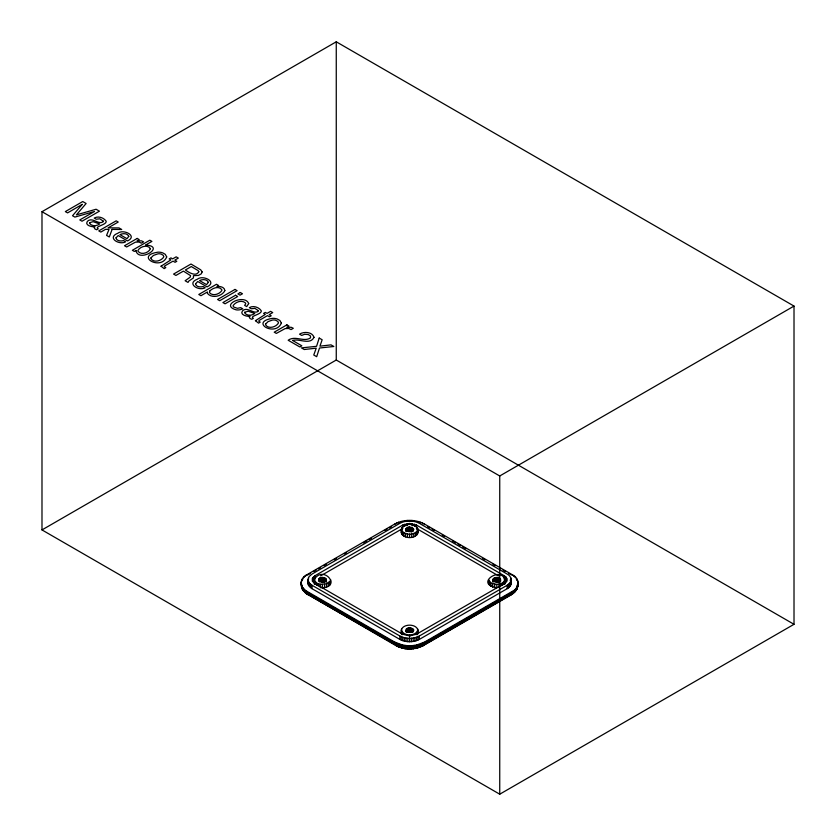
<?xml version="1.0" encoding="UTF-8"?>
<svg xmlns="http://www.w3.org/2000/svg" width="836" height="836" viewBox="0 0 836 836"><rect width="100%" height="100%" fill="white"/><g stroke="black" fill="none" stroke-linecap="round" stroke-linejoin="round"><path stroke-width="1.25" d="M411.521 527.401L411.605 531.738L408.919 531.56L408.605 527.171C424.636 530.108 397.278 534.873 408.605 527.171M408.605 627.867C397.278 635.569 424.636 630.804 408.605 627.867L408.49 631.671L406.578 632.309M320.481 577.739L319.686 578.094L319.383 581.96L320.261 581.574L320.481 577.739C323.198 576.704 327.252 578.136 326.448 581.678M407.686 527.401L407.466 531.226L411.73 531.226M407.466 631.922L407.686 628.087M494.881 577.739L494.672 581.574L499.823 581.96L499.51 578.094C496.709 576.432 491.704 577.875 492.78 581.929M414.928 648.182L416.161 647.879L416.432 645.068L424.239 642.236L512.092 591.512C519.814 588.523 519.814 577.592 512.092 574.614L424.239 523.89C415.293 519.177 403.903 519.177 394.968 523.89L307.105 574.614C298.797 577.54 299.257 591.71 307.763 593.33M305.109 591.522L307.763 594.365L305.976 593.309L305.558 590.509L302.204 587.008L301.044 583.058M406.578 531.612L406.892 527.746M406.683 631.023L406.892 628.442M493.783 581.96L494.086 578.094M305.558 590.509L394.968 642.236L402.764 645.068L403.36 648.391L411.573 648.997L411.918 645.664L416.432 645.068M318.892 580.508L319.686 578.094M405.993 531.142L406.275 528.206M405.993 631.838L406.275 628.902M493.198 581.49L493.48 578.554M518.027 584.395C517.839 588.659 514.851 592.609 511.235 594.511C515.561 592.494 518.351 587.812 518.153 583.058M318.485 581.072L319.08 578.554M405.69 530.735L405.899 528.739M492.885 581.072L493.094 579.087M307.993 579.662L309.038 576.621L312.016 574.05L399.869 523.326C405.815 520.201 413.381 520.201 419.327 523.326L507.18 574.05C512.844 576.662 512.844 586.057 507.18 588.68L419.327 639.404C413.381 642.529 405.815 642.529 399.869 639.404L312.016 588.68L308.453 585.116L307.993 579.662L308.108 584.103M307.993 583.058L308.108 582.023M511.214 579.662L510.169 582.702L507.18 585.273L419.327 635.997C413.381 639.122 405.815 639.122 399.869 635.997L312.016 585.273L309.832 583.632L308.108 580.696M517.641 585.722L516.105 589.004L512.092 592.264L424.239 642.988L418.585 645.308L416.83 648.172L415.774 648.005L422.964 645.81L424.239 642.236M516.105 588.241L515.363 591.303L511.235 594.511M516.794 589.025L516.993 587.008M301.179 584.395L303.092 589.004L307.105 592.264L394.968 642.988L402.764 645.82L404.708 648.631L413.81 648.726L414.207 645.434M312.476 578.23L312.476 581.093L314.963 583.57L402.816 634.294L409.598 635.924L416.38 634.294L504.233 583.57C507.765 582.128 507.765 577.195 504.233 575.743L416.38 525.018L409.598 523.399L402.816 525.018L314.963 575.743L312.476 578.23L312.476 581.626L314.963 579.149M314.127 579.662C323.699 563.819 343.073 588.68 320.261 587.666L320.261 584.27L316.551 583.037L314.127 579.662L314.127 583.058L314.409 581.825M318.694 579.087C318.37 582.692 325.455 582.87 326.228 579.662L326.374 582.002M330.377 584.301L330.659 579.662M401.332 529.313C403.569 521.591 420.383 523.242 417.864 532.72C415.628 540.432 398.814 538.792 401.332 529.313C403.276 535.855 415.931 535.855 417.864 529.313M401.332 532.72L401.614 531.477M401.614 632.173L401.332 633.406C398.448 622.412 420.748 622.412 417.864 633.406L417.582 632.173M417.864 630.01C415.931 636.541 403.276 636.541 401.332 630.01M488.537 579.662L490.962 583.037L496.803 584.437L496.803 587.833C472.445 583.538 505.216 563.286 505.069 583.058L504.787 581.825M505.069 579.662L502.645 583.037L496.803 584.437M305.38 592.818L304.001 591.031L304.22 589.422M324.316 577.739L324.399 582.086L321.714 581.908L321.4 577.519L322.393 581.239L324.399 582.086L322.393 577.446L322.393 581.239L321.714 581.908M496.124 581.908L497.796 577.519L497.911 581.323L498.799 582.086L495.696 581.323L495.811 577.519L496.803 581.239L498.799 582.086M408.49 530.975L409.598 527.098L411.605 531.738L409.598 530.891L409.598 527.098M410.591 627.867L410.706 631.671L409.598 627.794L408.49 631.671L412.618 632.309M517.683 586.015L516.658 589.296L514.485 592.097M402.764 645.068L407.278 645.664L407.498 648.631M416.6 647.785L421.104 646.75L422.504 643.124M513.335 592.578L515.822 590.718L517.244 588.178M420.612 643.908L419.536 646.991L418.408 647.701M305.861 592.578L303.384 590.718L303.092 588.241M419.421 646.782L422.964 645.81L510.817 595.086L512.99 593.487L513.638 590.509M303.092 578.637L301.566 581.156L301.566 580.403M515.289 590.968L515.707 590.195L514.474 590.801M302.204 587.008L303.28 590.247L307.251 593.476L395.115 644.201L404.3 647.263L404.99 645.434M513.743 592.055L514.088 591.522M320.261 584.27L326.531 583.789L330.377 580.895M416.338 648.287L418.219 647.388L418.585 644.556M408.919 531.56L409.598 530.891M400.622 644.556L400.977 647.388L403.422 648.005L402.858 648.287L401.761 646.771L402.764 645.82L409.598 646.489L418.585 645.308L419.839 646.082L422.075 645.225L511.945 593.476L514.809 591.407L514.986 589.422M514.286 592.431L512.374 593.581M512.99 593.487L422.065 646.082L421.01 645.977M402.367 648.172L404.269 648.182M41.988 211.696L336.26 41.8L794.012 306.08L794.012 624.304L499.74 794.2L41.988 529.919L41.988 211.696L499.74 475.977L794.012 306.08M41.988 529.919L336.26 360.023L794.012 624.304M308.233 574.719L310.49 573.412M313.866 571.469L316.123 570.162M318.37 568.867L320.627 567.56M324.002 565.617L326.259 564.31M334.139 559.765L336.396 558.458M344.275 553.913L346.532 552.606M363.43 542.857L366.805 540.902M369.063 539.596L371.309 538.3M384.832 530.494L387.078 529.198M389.336 527.892L391.582 526.596M320.596 575.899L402.816 528.425M411.406 648.652L419.839 646.082M423.653 645.162L414.019 648.234M509.918 595.357L511.507 594.438L512.092 591.512M417.248 648.057L417.801 647.921M320.261 581.574L324.535 581.574M415.419 648.496L416.83 648.172M399.535 646.677L396.243 645.81L305.976 593.309M416.37 647.001L404.3 647.263M415.837 648.391L413.193 648.475M398.187 645.977L395.543 645.162L394.968 642.236M413.81 648.726L404.708 648.631M407.278 645.664L411.918 645.664M395.543 645.162L403.036 647.879L411.824 648.454M422.504 643.887L424.082 644.201M407.007 648.422L409.598 648.997M305.558 591.271L307.69 594.438L400.225 647.503L397.204 646.019L396.692 643.124M401.405 647.921L402.858 648.287M309.278 595.357L307.69 594.438M401.949 648.057L399.023 646.771L398.584 643.908M409.598 648.527L404.99 646.186M397.821 646.625L400.225 647.503M420.612 644.66L422.075 645.225M305.464 592.055L303.322 589.798M518.027 585.158L518.027 581.72M407.278 646.416L409.598 647.67M427.614 526.596L429.871 527.892M432.118 529.198L434.375 530.494M442.254 535.05L444.512 536.346M452.391 540.902L455.777 542.857M458.023 544.152L460.281 545.459M462.527 546.754L465.913 548.709M482.811 558.458L485.058 559.765M492.947 564.31L495.194 565.617M503.084 570.162L505.331 571.469M508.716 573.412L510.963 574.719M416.38 528.425L498.601 575.899M504.233 579.149L506.72 581.626L506.72 578.23M499.51 578.094C503.471 581.678 493.574 583.737 492.968 579.662M304.534 592.066L306.749 594.009M304.722 592.097L303.092 589.004L304.001 591.031M302.402 589.025L303.907 590.968M416.432 645.82L417.436 646.771M400.622 645.308L401.761 646.771M517.641 586.475L517.16 587.823L517.202 585.043M516.105 578.637L517.641 581.156L517.641 580.403M304.22 590.174L305.485 592.316M510.169 580.027L511.214 583.058M301.566 585.722L302.371 588.878L301.869 586.329M301.995 587.614L301.179 581.72M301.765 587.75L302.987 590.122M516.105 589.004L516.387 589.641M302.204 587.76L302.81 589.641M301.43 583.57L301.179 582.483L301.253 585.116M417.582 531.477L417.864 532.72M326.385 581.396L326.103 579.087L326.312 581.072M307.251 593.476L307.105 591.512M500.503 579.087L500.712 581.072M500.127 578.554L500.315 580.508M412.921 528.206L413.203 531.142M412.921 628.902L413.203 631.838M325.716 578.554L325.998 581.49M412.315 527.746L412.618 531.612M412.315 628.442L412.514 631.023M325.11 578.094L325.413 581.96M498.716 577.739L498.935 581.574M411.521 628.087L411.73 631.922M410.591 527.171L410.706 530.975M323.386 577.519L323.501 581.323M516.993 579.118L516.993 579.87M514.986 576.704L514.986 577.457M513.638 575.607L513.638 576.37M512.092 574.614L512.092 575.367M511.099 578.627L511.099 584.103M510.744 577.603L510.744 581.01M510.744 581.72L510.744 585.116M510.169 582.702L510.169 586.099M509.364 583.632L509.364 587.029M508.372 584.489L508.372 587.896M507.18 585.273L507.18 588.68M505.759 576.892L505.759 580.288M504.787 578.428L504.787 584.301M504.233 575.743L504.233 578.01M503.962 582.044L503.962 584.312M502.645 583.037L502.645 585.304M500.931 583.789L500.931 586.057M499.74 475.977L499.74 794.2M498.946 584.27L498.946 587.666M496.803 577.446L496.803 581.239M494.661 584.27L494.661 587.666M492.665 583.789L492.665 587.196M490.962 583.037L490.962 586.433M489.645 582.044L489.645 585.451M488.82 580.895L488.82 584.301M424.239 523.89L424.239 524.642M422.504 522.991L422.504 523.754M420.612 522.218L420.612 522.97M419.327 635.997L419.327 639.404M418.585 521.57L418.585 522.322M417.969 636.687L417.969 640.083M417.582 528.08L417.582 533.953M417.582 628.766L417.582 634.639M416.756 526.931L416.756 529.198M416.756 531.696L416.756 535.103M416.756 632.392L416.756 634.66M416.38 525.018L416.38 527.286M416.474 637.262L416.474 640.658M415.44 532.689L415.44 536.085M414.865 637.722L414.865 641.118M414.395 524.141L414.395 526.408M414.207 520.692L414.207 521.445M413.736 533.452L413.736 536.848M413.162 638.056L413.162 641.452M412.085 523.587L412.085 525.854M411.918 520.462L411.918 521.215L407.278 521.215L407.278 520.462M411.74 533.922L411.74 537.329M411.396 638.255L411.396 641.661M409.598 534.089L409.598 537.485M409.598 627.794L409.598 631.588M409.598 634.775L409.598 637.042M409.598 638.328L409.598 641.724M409.598 645.737L409.598 649.06M407.801 638.255L407.801 641.661M407.456 533.922L407.456 537.329M407.122 523.587L407.122 525.854M406.035 638.056L406.035 641.452M405.47 533.452L405.47 536.848M404.99 520.692L404.99 521.445M404.802 524.141L404.802 526.408M404.331 637.722L404.331 641.118M403.757 532.689L403.757 536.085M402.816 525.018L402.816 527.286M402.722 637.262L402.722 640.658M402.44 526.931L402.44 529.198M402.44 531.696L402.44 535.103M402.44 632.392L402.44 634.66M401.614 528.08L401.614 533.953M401.614 628.766L401.614 634.639M401.228 636.687L401.228 640.083M400.622 521.57L400.622 522.322M399.869 635.997L399.869 639.404M398.584 522.218L398.584 522.97M396.692 522.991L396.692 523.754M394.968 523.89L394.968 524.642M336.26 41.8L336.26 360.023M329.551 582.044L329.551 585.451M328.245 583.037L328.245 586.433M326.531 583.789L326.531 587.196M324.535 584.27L324.535 587.666M322.393 584.437L322.393 587.833M318.265 583.789L318.265 586.057M316.551 583.037L316.551 585.304M315.235 582.044L315.235 584.312M314.963 575.743L314.963 578.01M314.409 578.428L314.409 584.301M313.437 576.892L313.437 580.288M312.016 585.273L312.016 588.68M310.835 584.489L310.835 587.896M309.832 583.632L309.832 587.029M309.038 582.702L309.038 586.099M308.453 577.603L308.453 579.87M308.453 581.72L308.453 585.116M307.105 574.614L307.105 575.367M305.558 575.607L305.558 576.37M304.22 576.704L304.22 577.457M302.204 579.118L302.204 579.87M248.689 303.572L246.714 306.582L244.645 305.38L245.732 303.761L245.429 302.914C241.865 299.664 235.794 301.838 233.275 305.349A3.699 2.132 0 0 0 233.777 307.052L237.414 308.317L240.716 307.648L242.785 308.85L239.974 309.748A6.155 3.553 0 0 1 236.045 309.811C219.523 305.025 244.875 293.499 248.689 303.572M161.045 266.193L164.128 268.617L165.81 267.645L164.326 266.684L164.765 265.911L173.052 261.135L175.079 262.305L176.814 261.292L174.787 260.121L178.329 258.084L176.177 256.84L172.634 258.878L170.92 257.885L169.175 258.899L170.889 259.891L161.045 266.193M255.44 320.69L258.533 323.124L260.215 322.153L258.732 321.191L259.17 320.418L267.457 315.632L269.474 316.802L271.219 315.799L269.192 314.629L272.735 312.58L270.582 311.337L267.039 313.385L265.315 312.392L263.58 313.395L265.294 314.388L255.44 320.69M116.005 237.873C116.392 241.061 121.053 241.405 123.54 240.59L125.63 241.803C119.172 245.523 106.433 237.591 117.907 233.213C123.425 228.677 138.149 236.034 127.49 240.935L118.2 235.564L116.005 237.873M195.582 283.822C195.958 286.999 200.619 287.344 203.106 286.529L205.207 287.741C198.738 291.461 186 283.529 197.474 279.151C202.991 274.616 217.715 281.972 207.067 286.873L197.766 281.502L195.582 283.822M103.183 221.08L103.121 221.78C98.439 225.177 92.357 216.524 87.362 221.352C84.342 225.344 92.127 227.204 94.98 226.755L94.175 227.653L95.001 229.022L96.683 229.754L98.251 228.834C93.663 226.692 105.9 225.041 106.203 221.718L106.088 221.091C103.591 217.506 98.126 215.803 94.207 218.071L96.192 219.22L99.797 218.813L103.183 221.08M258.282 310.616L258.219 311.326C253.538 314.723 247.456 306.06 242.461 310.898C239.43 314.89 247.226 316.75 250.079 316.301L249.274 317.189L250.1 318.568L251.782 319.289L253.35 318.38C248.762 316.238 260.999 314.587 261.302 311.264L261.187 310.637C258.69 307.052 253.224 305.349 249.306 307.617L251.291 308.766L254.896 308.359L258.282 310.616M150.961 257.875L150.888 258.512C153.573 263.298 161.829 260.895 163.866 256.683L163.187 255.283L161.275 254.154A4.107 2.372 0 0 0 157.941 253.851L153.458 255.408L150.961 257.875M265.608 324.065L265.524 324.692C268.21 329.488 276.465 327.085 278.503 322.863L277.834 321.463L275.911 320.345A4.107 2.372 0 0 0 272.578 320.031L268.095 321.599L265.608 324.065M202.134 271.919L201.298 273.811L198.487 275.42L193.461 275.681L193.419 277.939L188.727 281.136L188.027 282.422L185.132 280.75L190.211 277.165L190.556 275.629L183.397 271.125L175.926 275.431L173.574 274.072L190.974 264.03L200.703 269.809L202.134 271.919M150.396 248.71C148.756 252.953 141.023 255.429 137.982 251.208L137.94 250.434C140.061 246.474 147.836 244.196 150.396 248.71M135.954 250.486C138.285 263.361 166.542 246.348 145.589 245.042L151.901 241.395L149.832 240.204L132.36 250.288L134.335 251.417L135.954 250.486M166.709 256.924C160.846 271.146 134.387 255.785 157.941 252.169A7.409 4.274 0 0 1 162.78 252.911L165.277 254.322L166.709 256.924M281.345 323.114C275.493 337.336 249.023 321.964 272.578 318.349A7.409 4.274 0 0 1 277.416 319.091L279.914 320.512L281.345 323.114M89.682 222.7L89.556 223.348C91.73 226.483 96.861 226.242 99.651 223.944L93.099 221.665L89.682 222.7M244.781 312.246L244.655 312.894C246.829 316.029 251.96 315.789 254.75 313.49L248.198 311.211L244.781 312.246M128.775 236.379L126.999 238.688L119.945 234.623C122.62 233.244 127.511 233.025 128.775 236.379M208.342 282.317L206.565 284.627L199.522 280.562C202.187 279.182 207.077 278.963 208.342 282.317M198.822 271.784C195.948 277.155 188.612 272.285 185.362 269.986L191.308 266.559L198.059 270.561L198.822 271.784M314.012 337.316C309.978 345.414 299.204 338.256 292.569 340.451L301.838 345.801L299.821 346.961L288.169 340.242C295.066 335.173 303.865 342.415 310.501 337.911L310.469 335.967L308.244 334.546L304.67 334.275L301.702 335.414L299.539 334.16C303.876 331.328 312.288 331.767 314.012 337.316M224.863 290.594C222.136 296.414 211.769 298.765 207.453 293.405L207.412 291.963L200.933 295.714L198.79 294.481L216.482 284.261L218.562 285.463L216.879 286.435C219.837 286.163 224.612 286.926 224.863 290.594M319.206 338.058L316.562 346.323L301.409 347.88L304.252 349.521L316.227 348.173L313.761 355.018L316.687 356.7L319.488 348.016L333.815 346.491L331.004 344.871L319.937 346.167L322.153 339.761L319.206 338.058M112.108 229.419L109.297 236.964L106.569 235.397L109.014 229.409L105.587 229.325L100.822 232.074L98.773 230.893L116.183 220.84L118.231 222.031L108.126 227.862L118.984 227.904L121.711 229.482L112.108 229.419M209.742 291.032L209.439 292.558C212.553 296.571 219.575 294.282 221.853 290.468L221.833 289.695C218.896 285.672 212.595 288.002 209.742 291.032M82.21 204.381L72.533 215.74L74.864 217.088L94.51 211.477L79.786 219.931L82.022 221.216L99.432 211.174L96.088 209.24L76.41 214.873L86.118 203.493L82.743 201.539L65.344 211.592L67.591 212.887L82.21 204.381M137.198 238.427L124.512 245.753L126.644 246.975L135.432 242.158L139.027 242.043L141.347 243.151L143.593 241.855L141.545 240.872L137.031 240.862L139.225 239.587L137.198 238.427M234.979 289.434L217.569 299.476L219.711 300.709L237.111 290.656L234.979 289.434M235.533 295.265L222.909 302.559L225.072 303.813L237.706 296.519L235.533 295.265M240.308 292.506L237.894 293.906L240.057 295.15L242.482 293.76L240.308 292.506M286.905 324.859L274.218 332.185L276.35 333.407L285.139 328.59L288.733 328.475L291.053 329.593L293.3 328.287L291.252 327.304L286.738 327.294L288.932 326.03L286.905 324.859"/></g></svg>
